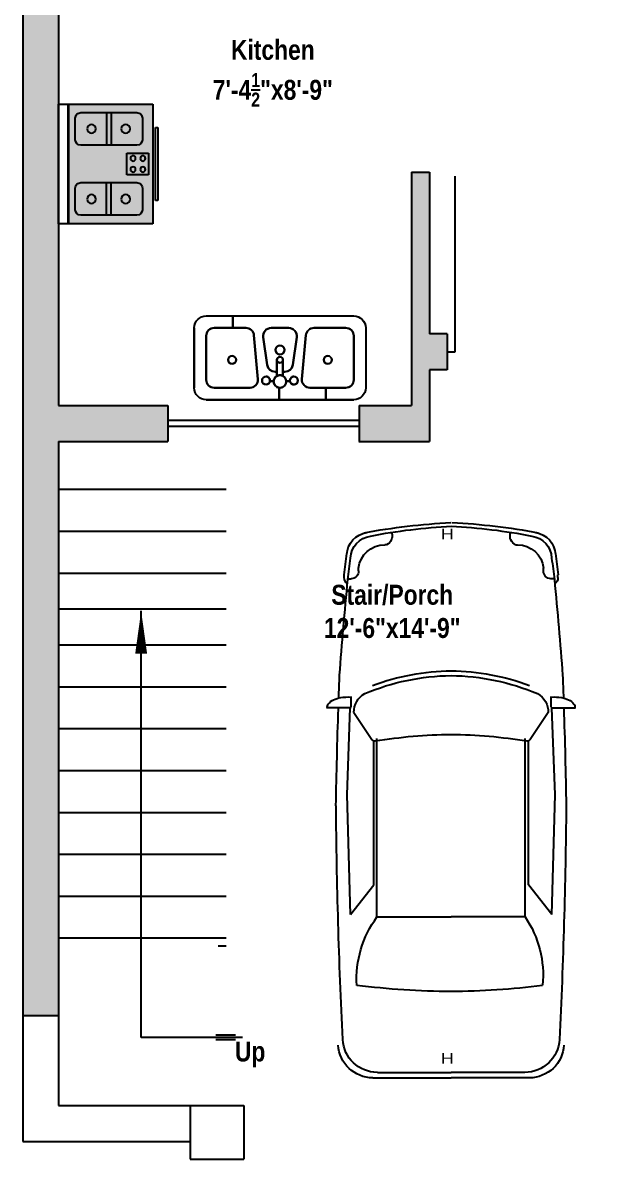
# Model space of a CAD drawing. Extents: x 22 to 319, y 2 to 547.
# Drawn here: x 21.9 to 167.3, y 2.3 to 287.3 of the extents above; entities that cross this region are included whole.
import ezdxf

# ---------------------------------------------------------------- set-up
doc = ezdxf.new("R2010")
doc.units = 0
doc.header["$MEASUREMENT"] = 0
doc.layers.get('0').update_dxf_attribs({"linetype": 'CONTINUOUS'})
for name, color, linetype in [('DOORS', 42, 'CONTINUOUS'), ('FURN', 138, 'CONTINUOUS'), ('FURNITURE', 7, 'CONTINUOUS'), ('LABELS', 10, 'CONTINUOUS'), ('STAIRS', 51, 'CONTINUOUS'), ('UP', 51, 'CONTINUOUS'), ('WINDOWS', 140, 'CONTINUOUS')]:
    doc.layers.add(name, color=color, linetype=linetype)
doc.styles.add('HASSAN', font='arial.ttf', dxfattribs={"height": 5})
doc.styles.get("Standard").update_dxf_attribs({"font": 'arial.ttf'})

# ---------------------------------------------------------------- blocks, each defined once
blk = doc.blocks.new('FURN-G128')
at = {"layer": 'FURNITURE', "color": 7, "linetype": 'CONTINUOUS'}
for p, q in [((951.699619, 675.436587), (966.699619, 675.436587)), ((948.699619, 672.436587), (948.699619, 635.436587)), ((951.699619, 670.436587), (951.699619, 662.444834)), ((953.699619, 672.436587), (964.699619, 672.436587)), ((966.699619, 670.436587), (966.699619, 661.444834)), ((969.699619, 672.436587), (969.699619, 635.436587)), ((953.518548, 660.453048), (964.518548, 659.453048)), ((951.699619, 656.166282), (951.699619, 651.706892)), ((953.982462, 658.146181), (960.982462, 657.146181)), ((959.699619, 654.686587), (963.736002, 654.686587)), ((959.699619, 653.186587), (963.736002, 653.186587)), ((962.699619, 655.166282), (962.699619, 654.686587)), ((962.699619, 653.189639), (962.699619, 652.706892)), ((953.982462, 649.726993), (960.982462, 650.726993)), ((953.518548, 647.420126), (964.518548, 648.420126)), ((951.699619, 637.436587), (951.699619, 645.428339)), ((966.699619, 637.436587), (966.699619, 646.428339)), ((953.699619, 635.436587), (964.699619, 635.436587)), ((951.699619, 632.436587), (966.699619, 632.436587))]:
    blk.add_line(p, q, dxfattribs=at)
at = {"layer": 'FURNITURE', "color": 120, "linetype": 'CONTINUOUS'}
blk.add_lwpolyline([(969.699619, 654.144815), (966.695311, 654.144815, -0.468519), (965.049373, 652.357401), (965.049373, 651.422386, -2.152654), (963.881442, 650.436587, -0.464543), (965.049373, 651.422386), (965.049373, 652.357401, -0.262509), (963.736002, 653.186587), (962.699619, 653.186587), (962.699619, 652.706892, -0.373238), (960.982462, 650.726993), (953.982462, 649.726993, -0.456412), (951.699619, 651.706892), (951.699619, 656.166282, -0.456412), (953.982462, 658.146181), (960.982462, 657.146181, -0.373238), (962.699619, 655.166282), (962.699619, 654.686587), (963.736002, 654.686587, -0.262509), (965.049373, 655.515772), (965.049373, 656.450788, -0.464543), (963.881442, 657.436587, -1), (965.881442, 657.436587, -0.365614), (965.049373, 656.450788), (965.049373, 655.515772, -0.39029), (966.695311, 654.144815), (969.699619, 654.144815), (969.699619, 672.436587, 0.414214), (966.699619, 675.436587), (951.699619, 675.436587, 0.414214), (948.699619, 672.436587), (948.699619, 665.739959), (951.699619, 665.739959), (951.699619, 670.436587, -0.414214), (953.699619, 672.436587), (964.699619, 672.436587, -0.414214), (966.699619, 670.436587), (966.699619, 661.444834, -0.441024), (964.518548, 659.453048), (953.518548, 660.453048, -0.387902), (951.699619, 662.444834), (951.699619, 665.739959), (948.699619, 665.739959), (948.699619, 635.436587, 0.414214), (951.699619, 632.436587), (966.699619, 632.436587, 0.414214), (969.699619, 635.436587), (969.699619, 642.402897), (966.699619, 642.402897), (966.699619, 637.436587, -0.414214), (964.699619, 635.436587), (953.699619, 635.436587, -0.414214), (951.699619, 637.436587), (951.699619, 645.428339, -0.387902), (953.518548, 647.420126), (964.518548, 648.420126, -0.441024), (966.699619, 646.428339), (966.699619, 642.402897), (969.699619, 642.402897)], format="xyb", close=True, dxfattribs=at)
at = {"layer": 'FURNITURE', "color": 121, "linetype": 'CONTINUOUS'}
for points in [[(966.699619, 670.436587, 0.414214), (964.699619, 672.436587), (953.699619, 672.436587, 0.414214), (951.699619, 670.436587), (951.699619, 662.444834, 0.387902), (953.518548, 660.453048), (964.518548, 659.453048, 0.441024), (966.699619, 661.444834)], [(962.699619, 652.706892), (962.699619, 653.186587), (959.699619, 653.186587, -0.414214), (958.949619, 653.936587, -0.414214), (959.699619, 654.686587), (962.699619, 654.686587), (962.699619, 655.166282, 0.373238), (960.982462, 657.146181), (953.982462, 658.146181, 0.456412), (951.699619, 656.166282), (951.699619, 651.706892, 0.456412), (953.982462, 649.726993), (960.982462, 650.726993, 0.373238)], [(966.699619, 646.428339, 0.441024), (964.518548, 648.420126), (953.518548, 647.420126, 0.387902), (951.699619, 645.428339), (951.699619, 637.436587, 0.414214), (953.699619, 635.436587), (964.699619, 635.436587, 0.414214), (966.699619, 637.436587)]]:
    blk.add_lwpolyline(points, format="xyb", close=True, dxfattribs=at)
at = {"layer": 'FURNITURE', "color": 250, "linetype": 'CONTINUOUS'}
for points in [[(960.699619, 665.936587, 1), (958.699619, 665.936587, 1)], [(958.317653, 653.936587, 1), (956.081585, 653.936587, 1)], [(960.699619, 641.936587, 1), (958.699619, 641.936587, 1)]]:
    blk.add_lwpolyline(points, format="xyb", close=True, dxfattribs=at)
at = {"layer": 'FURNITURE', "color": 1, "linetype": 'CONTINUOUS'}
blk.add_lwpolyline([(963.881442, 657.436587, 1), (965.881442, 657.436587, 1)], format="xyb", close=True, dxfattribs=at)
at = {"layer": 'FURNITURE', "color": 31, "linetype": 'CONTINUOUS'}
for points in [[(966.709082, 653.936587, 1), (963.546804, 653.936587, 1)], [(960.449619, 653.936587, 1), (958.949619, 653.936587, 1)]]:
    blk.add_lwpolyline(points, format="xyb", close=True, dxfattribs=at)
at = {"layer": 'FURNITURE', "color": 51, "linetype": 'CONTINUOUS'}
blk.add_lwpolyline([(963.736002, 654.686587), (959.699619, 654.686587, -1), (959.699619, 653.186587), (963.736002, 653.186587, -0.124187), (963.546804, 653.936587, -0.124187)], format="xyb", close=True, dxfattribs=at)
at = {"layer": 'FURNITURE', "color": 160, "linetype": 'CONTINUOUS'}
blk.add_lwpolyline([(965.881442, 650.436587, 1), (963.881442, 650.436587, 1)], format="xyb", close=True, dxfattribs=at)
at = {"layer": 'FURNITURE', "color": 7, "linetype": 'CONTINUOUS'}
for centre, radius in [((959.699619, 665.936587), 1), ((964.881442, 657.436587), 1), ((965.127943, 653.936587), 1.581139), ((957.199619, 653.936587), 1.118034), ((959.699619, 653.936587), 0.75), ((964.881442, 650.436587), 1), ((959.699619, 641.936587), 1)]:
    blk.add_circle(centre, radius, dxfattribs=at)
for centre, radius, start, end in [((951.699619, 672.436587), 3, 90, 180), ((966.699619, 672.436587), 3, 0, 90), ((953.699619, 670.436587), 2, 90, 180), ((964.699619, 670.436587), 2, 0, 90), ((953.699619, 662.444834), 2, 180, 264.805571), ((964.699619, 661.444834), 2, 264.805571, 0), ((953.699619, 656.166282), 2, 81.869898, 180), ((960.699619, 655.166282), 2, 0, 81.869898), ((960.699619, 652.706892), 2, 278.130102, 0), ((953.699619, 651.706892), 2, 180, 278.130102), ((953.699619, 645.428339), 2, 95.194429, 180), ((964.699619, 646.428339), 2, 0, 95.194429), ((953.699619, 637.436587), 2, 180, 270), ((964.699619, 637.436587), 2, 270, 0), ((951.699619, 635.436587), 3, 180, 270), ((966.699619, 635.436587), 3, 270, 0)]:
    blk.add_arc(centre, radius, start, end, dxfattribs=at)
blk = doc.blocks.new('FURN-G127')
at = {"layer": 'FURNITURE', "color": 7, "linetype": 'CONTINUOUS'}
for p, q in [((994.907543, 653.856459), (973.7169, 653.856459)), ((973.7169, 653.856459), (973.7169, 623.862227)), ((997.339962, 653.879409), (994.875942, 653.879409)), ((994.875942, 653.879409), (994.875942, 623.876387)), ((994.907543, 623.862227), (994.907543, 653.856459)), ((997.339962, 623.876387), (997.339962, 653.879409)), ((976.321636, 650.373732), (976.321636, 644.936324)), ((991.772442, 651.745925), (977.693813, 651.745925)), ((984.183865, 651.745925), (984.183865, 643.576735)), ((985.29002, 651.673445), (985.29002, 643.500228)), ((993.144619, 644.936324), (993.144619, 650.373732)), ((973.06216, 648.009261), (972.482387, 648.009261)), ((972.482387, 648.009261), (972.482387, 629.746535)), ((973.06216, 629.746535), (973.06216, 648.009261)), ((980.211483, 641.612044), (974.82513, 641.612044)), ((974.82513, 641.612044), (974.82513, 636.153182)), ((977.693813, 643.564131), (991.772442, 643.564131)), ((980.211483, 636.153182), (980.211483, 641.612044)), ((974.82513, 636.153182), (980.211483, 636.153182)), ((976.321636, 632.828932), (976.321636, 627.391524)), ((991.772442, 634.201094), (977.693813, 634.201094)), ((984.183865, 626.019332), (984.183865, 634.188521)), ((985.29002, 626.091811), (985.29002, 634.265029)), ((993.144619, 627.391524), (993.144619, 632.828932)), ((972.482387, 629.746535), (973.06216, 629.746535)), ((977.693813, 626.019332), (991.772442, 626.019332)), ((973.7169, 623.862227), (994.907543, 623.862227)), ((994.875942, 623.876387), (997.339962, 623.876387))]:
    blk.add_line(p, q, dxfattribs=at)
for centre, radius in [((980.511013, 647.687789), 1.101392), ((989.100185, 647.687789), 1.101392), ((976.216274, 640.26921), 0.658514), ((978.669186, 640.26921), 0.658514), ((976.216274, 637.496016), 0.658514), ((978.669186, 637.496016), 0.658514), ((980.511013, 630.077468), 1.101392), ((989.100185, 630.077468), 1.101392)]:
    blk.add_circle(centre, radius, dxfattribs=at)
for centre, start, end in [((977.693813, 650.373732), 90.000003, 180.000005), ((991.772442, 650.373732), 0, 90.000003), ((977.693813, 644.936324), 180.000005, 270.000001), ((991.772442, 644.936324), 270.000001, 0), ((977.693813, 632.828932), 90.000003, 180.000005), ((991.772442, 632.828932), 0, 90.000003), ((977.693813, 627.391524), 180.000005, 270.000001), ((991.772442, 627.391524), 270.000001, 0)]:
    blk.add_arc(centre, 1.372175, start, end, dxfattribs=at)
blk = doc.blocks.new('FURN-G126')
at = {"layer": 'FURNITURE', "color": 63, "linetype": 'CONTINUOUS'}
for points in [[(994.875942, 623.876387), (994.875942, 653.856459), (973.7169, 653.856459)], [(973.7169, 653.856459), (973.7169, 623.862227), (994.875942, 623.876387)], [(973.7169, 623.862227), (994.907543, 623.862227), (994.875942, 623.876387)], [(994.907543, 623.862227), (994.907543, 623.876387), (994.875942, 623.876387)]]:
    blk.add_solid(points, dxfattribs=at)
at = {"layer": 'FURNITURE'}
blk.add_blockref('FURN-G127', (0, 0), dxfattribs=at)
blk = doc.blocks.new('A$C092F29D2')
at = {"layer": 'FURN'}
for p, q in [((16.77, 140.74), (16.9, 140.89)), ((47.69, 140.74), (47.56, 140.89)), ((15.55, 137.86), (15.06, 137.86)), ((48.91, 137.86), (49.4, 137.86)), ((4.6, 129.43), (4.58, 130.1)), ((4.58, 129.4), (4.58, 129.89)), ((8.29, 131.19), (8.29, 131.86)), ((8.31, 131.15), (8.29, 131.64)), ((56.15, 131.15), (56.17, 131.64)), ((56.17, 131.19), (56.17, 131.86)), ((59.86, 129.43), (59.88, 130.1)), ((59.88, 129.4), (59.88, 129.89)), ((5.51, 129.05), (6.38, 129.08)), ((58.95, 129.05), (58.07, 129.08)), ((6.34, 95.85), (6.34, 98.65)), ((58.12, 95.85), (58.12, 98.65)), ((6.34, 95.73), (0, 95.73)), ((5.32, 73.22), (6.14, 95.73)), ((7.1, 94.53), (11.76, 87.53)), ((57.36, 94.53), (52.7, 87.53)), ((58.12, 95.73), (64.46, 95.73)), ((59.14, 73.22), (58.32, 95.72)), ((12.22, 49.96), (12.22, 87.29)), ((13.05, 41.62), (13.05, 87.83)), ((51.41, 41.62), (51.41, 87.83)), ((52.24, 49.96), (52.24, 87.29)), ((6.18, 42.28), (5.32, 73.22)), ((58.28, 42.28), (59.14, 73.22)), ((6.18, 42.28), (12.22, 49.96)), ((58.28, 42.28), (52.24, 49.96)), ((13.05, 41.62), (32.23, 41.62)), ((51.41, 41.62), (32.23, 41.62)), ((12, 0), (32.23, 0)), ((13.16, 1.42), (32.23, 1.42)), ((51.3, 1.42), (32.23, 1.42)), ((52.46, 0), (32.23, 0))]:
    blk.add_line(p, q, dxfattribs=at)
for points in [[(6.21, 98.52, 0.053925), (3.7, 98.38, 0.068663), (1.81, 97.8, 0.12092), (0.45, 96.7, 0.217811), (0.22, 95.72)], [(64.24, 95.72, 0.217811), (64.01, 96.7, 0.12092), (62.65, 97.8, 0.068663), (60.76, 98.38, 0.053925), (58.25, 98.52)]]:
    blk.add_lwpolyline(points, format="xyb", dxfattribs=at)
for centre, radius, start, end in [((41.69, -31.86), 175.81, 93.1576, 100.4789), ((38.83, 0.7), 142.14, 92.6958, 101.1486), ((25.4, -1.66), 144.5, 78.9431, 87.3266), ((22.52, -34.59), 178.53, 79.6016, 86.8669), ((11.25, 135.15), 6, 98.2942, 177.6821), ((12.21, 134.22), 6, 98.2942, 177.6821), ((14.34, 140.22), 2.65, 297.1776, 14.8325), ((50.12, 140.22), 2.65, 165.1675, 242.8224), ((52.25, 134.22), 6, 2.3179, 81.7058), ((53.2, 135.15), 6, 2.3179, 81.7058), ((1654.39, -79.01), 1663.05, 172.58371, 172.77674), ((14.96, 131.15), 6.71, 89.0761, 173.9573), ((49.5, 131.15), 6.71, 6.0427, 90.9239), ((-1589.93, -79.01), 1663.05, 7.22326, 7.41629), ((1655.35, -80.2), 1663.05, 172.58371, 172.77674), ((-1590.89, -80.2), 1663.05, 7.22326, 7.41629), ((6.58, 129.38), 2, 179.5774, 232.4672), ((6.31, 131.08), 2, 272.0833, 2.0833), ((58.15, 131.08), 2, 177.9167, 267.9167), ((57.88, 129.38), 2, 307.5328, 0.4226), ((1228.94, 11.25), 1229.08, 174.50711, 175.66592), ((-1164.48, 11.25), 1229.08, 4.33408, 5.49289), ((1705.72, 40.48), 1703.54, 177.85842, 178.05632), ((33.05, 44.52), 59.56, 90.787, 112.8806), ((32.96, 44.79), 60.51, 90.6897, 110.3474), ((31.5, 44.79), 60.51, 69.6526, 89.3103), ((31.41, 44.52), 59.56, 67.1194, 89.213), ((-1641.26, 40.48), 1703.54, 1.94368, 2.14158), ((12.5, 94.67), 5.4, 118.9076, 181.4498), ((51.96, 94.67), 5.4, 358.5502, 61.0924), ((1705.72, 40.48), 1703.54, 178.14124, 178.99503), ((-1641.26, 40.48), 1703.54, 1.00497, 1.85076), ((33.64, -40.17), 129.04, 90.6284, 99.3835), ((30.81, -40.17), 129.04, 80.6165, 89.3716), ((12.46, 87.93), 0.81, 210.2564, 280.6093), ((52, 87.93), 0.81, 259.3907, 329.7436), ((1538.27, 84.17), 1535.88, 180.51542, 182.77151), ((-1473.81, 84.17), 1535.88, 357.22849, 359.48458), ((35.46, 26.51), 27.03, 146.0028, 185.4682), ((29.09, 25.39), 27.6, 356.975, 36.027), ((33.02, 208.97), 186.66, 262.4659, 269.7568), ((31.41, 220.8), 198.48, 270.2356, 277.3058), ((13.16, 10.42), 9, 183.272, 270), ((51.3, 10.42), 9, 270, 356.728), ((12, 9), 9, 183.272, 270), ((52.46, 9), 9, 270, 356.728)]:
    blk.add_arc(centre, radius, start, end, dxfattribs=at)
at = {"layer": 'FURN', "width": 1.25}
for p in [(31.48, 139.33), (31.48, 3.7)]:
    blk.add_text('H', height=2.7, dxfattribs=at).set_placement(p)

msp = doc.modelspace()

# ---------------------------------------------------------------- hatches: boundary and pattern name
h = msp.add_hatch(color=5)
h.paths.add_polyline_path([(189.94, 209.34), (176.44, 209.34), (176.44, 200.34), (180.94, 200.34), (180.94, 159.84), (189.94, 159.84)])
h.paths.add_polyline_path([(189.94, 117.84), (180.94, 117.84), (180.94, 53.34), (194.44, 53.34), (194.44, 62.34), (189.94, 62.34)])
h.paths.add_polyline_path([(318.94, 546.84), (224.44, 546.84), (224.44, 537.84), (309.94, 537.84), (309.94, 477.84), (305.44, 477.84), (305.44, 473.34), (309.94, 473.34), (309.94, 329.34), (218.44, 329.34), (218.44, 320.34), (309.94, 320.34), (309.94, 62.34), (252.94, 62.34), (252.94, 53.34), (318.94, 53.34)])
h.paths.add_polyline_path([(171.94, 482.34), (167.44, 482.34), (167.44, 329.34), (162.94, 329.34), (162.94, 320.34), (176.44, 320.34), (176.44, 329.34), (171.94, 329.34)])
h.paths.add_polyline_path([(120.94, 506.34), (111.94, 506.34), (111.94, 477.84), (65.44, 477.84), (65.44, 473.34), (120.94, 473.34)], flags=17)
h.paths.add_polyline_path([(233.44, 506.34), (224.44, 506.34), (224.44, 473.34), (275.44, 473.34), (275.44, 477.84), (233.44, 477.84)], flags=17)
h.paths.add_polyline_path([(186.09, 110.97), (232.26, 110.97), (232.26, 95.02), (186.09, 95.02)], flags=9)
h.paths.add_polyline_path([(106.3, 191.34), (106.3, 182.34), (123.94, 182.34), (123.94, 200.34), (128.44, 200.34), (128.44, 209.34), (123.94, 209.34), (123.94, 249.84), (119.44, 249.84), (119.44, 191.34)])
h.paths.add_polyline_path([(58.3, 182.34), (58.3, 191.34), (30.94, 191.34), (30.94, 296.34), (116.44, 296.34), (116.44, 320.34), (120.94, 320.34), (120.94, 329.34), (111.94, 329.34), (111.94, 305.34), (30.94, 305.34), (30.94, 473.34), (35.44, 473.34), (35.44, 477.84), (30.94, 477.84), (30.94, 537.84), (120.94, 537.84), (120.94, 546.84), (21.94, 546.84), (21.94, 38.34), (30.94, 38.34), (30.94, 182.34)])

# ---------------------------------------------------------------- linework, layer by layer
at = {"color": 0}
for p, q in [((21.94, 546.84), (21.94, 38.34)), ((30.94, 296.34), (30.94, 191.34)), ((119.44, 249.84), (123.94, 249.84)), ((119.44, 249.84), (119.44, 191.34)), ((123.94, 249.84), (123.94, 209.34)), ((128.44, 209.34), (123.94, 209.34)), ((123.94, 200.34), (123.94, 182.34)), ((128.44, 200.34), (123.94, 200.34)), ((30.94, 191.34), (58.3, 191.34)), ((106.3, 191.34), (119.44, 191.34)), ((106.3, 191.34), (119.44, 191.34)), ((30.94, 182.34), (58.3, 182.34)), ((30.94, 182.34), (30.94, 38.34)), ((106.28, 182.3), (123.94, 182.34)), ((30.94, 38.34), (21.94, 38.34))]:
    msp.add_line(p, q, dxfattribs=at)
at = {"color": 8}
for p, q in [((21.94, 38.34), (21.94, 6.84)), ((30.94, 38.34), (30.94, 15.84)), ((30.94, 15.84), (77.44, 15.84)), ((63.94, 15.84), (63.94, 2.34)), ((77.44, 15.84), (77.44, 2.34)), ((21.94, 6.84), (63.94, 6.84)), ((63.94, 2.34), (77.44, 2.34))]:
    msp.add_line(p, q, dxfattribs=at)
at = {"layer": 'DOORS'}
for p, q in [((130.44, 204.84), (130.44, 248.84)), ((128.44, 209.34), (128.44, 200.34)), ((128.44, 204.84), (130.44, 204.84))]:
    msp.add_line(p, q, dxfattribs=at)
at = {"layer": 'LABELS'}
for p, q in [((51.65, 32.88), (51.65, 139.84)), ((77.1, 32.88), (51.65, 32.88)), ((75.33, 33.46), (70.39, 33.46)), ((75.33, 32.3), (70.39, 32.3))]:
    msp.add_line(p, q, dxfattribs=at)
msp.add_lwpolyline([(51.65, 139.84, 0, 3, 0), (51.65, 129.09, 3, 3, 0)], format="xyseb", dxfattribs=at)
at = {"layer": 'STAIRS'}
for p, q in [((30.94, 170.34), (72.94, 170.34)), ((30.94, 159.84), (72.94, 159.84)), ((30.94, 149.34), (72.94, 149.34)), ((30.94, 140.34), (72.94, 140.34)), ((30.94, 131.34), (72.94, 131.34)), ((30.94, 120.84), (72.94, 120.84)), ((30.94, 110.34), (72.94, 110.34)), ((30.94, 99.84), (72.94, 99.84)), ((30.94, 89.34), (72.94, 89.34)), ((30.94, 78.84), (72.94, 78.84)), ((30.94, 68.34), (72.94, 68.34)), ((70.94, 55.84), (72.94, 55.84))]:
    msp.add_line(p, q, dxfattribs=at)
at = {"layer": 'UP'}
msp.add_line((30.94, 57.84), (72.94, 57.84), dxfattribs=at)
at = {"layer": 'WINDOWS'}
for p, q in [((58.3, 191.34), (58.3, 182.34)), ((106.3, 191.34), (106.3, 182.34)), ((106.3, 187.59), (58.3, 187.59)), ((106.3, 186.09), (58.3, 186.09))]:
    msp.add_line(p, q, dxfattribs=at)

# ---------------------------------------------------------------- block references
at = {"layer": 'FURN', "xscale": -1}
msp.add_blockref('FURN-G126', (1028.28, -386.95), dxfattribs=at)
at = {"layer": 'FURN', "xscale": -1, "rotation": 90}
msp.add_blockref('FURN-G128', (740.4, 1162.5), dxfattribs=at)
at = {"layer": 'FURN', "xscale": -0.9693333752220497, "yscale": 0.9693333752147737, "zscale": 0.9693333752155558}
msp.add_blockref('A$C092F29D2', (160.63, 22.76), dxfattribs=at)

# ---------------------------------------------------------------- texts
at = {"layer": 'LABELS', "char_height": 5, "attachment_point": 2, "style": 'HASSAN'}
for s, insert, width in [('\\A1;{\\fTechnicBold|b0|i0|c2|p2;Kitchen\\P7\'-4\\H0.7x;\\S1/2;\\H1.429x;"x8\'-9"}', (84.68, 283.05), 72.0732), ('{\\fTechnicBold|b0|i0|c2|p2;Stair/Porch\\P12\'-6\\H1x;"x14\'-9"}', (114.63, 146.4), 75.0732), ('{\\fTechnicBold|b0|i0|c2|p2;Up}', (78.99, 31.87), 75.0732)]:
    msp.add_mtext(s, dxfattribs=dict(at, insert=insert, width=width))

doc.saveas('drawing.dxf')
